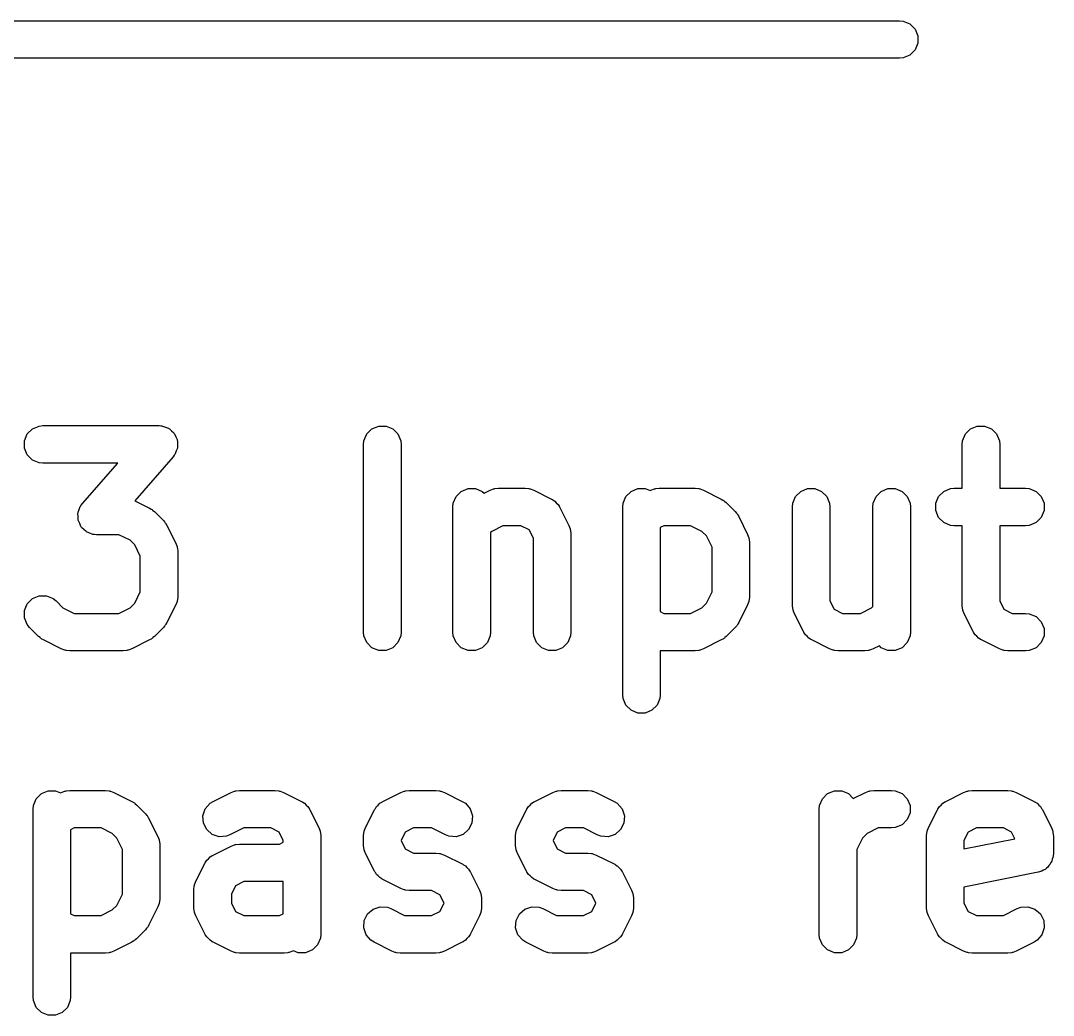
# Model space of a CAD drawing. Extents: x 2.05 to 8.87, y -5.84 to -2.88.
# Drawn here: x 7.0656 to 7.2823, y -5.4488 to -5.2402 of the extents above; entities that cross this region are included whole.
import ezdxf

# ---------------------------------------------------------------- set-up
doc = ezdxf.new("R2010")
doc.units = 0
doc.header["$MEASUREMENT"] = 0
doc.layers.add('BLACK', color=7, linetype='CONTINUOUS')

msp = doc.modelspace()

# ---------------------------------------------------------------- linework, layer by layer
at = {"layer": 'BLACK', "linetype": 'CONTINUOUS'}
for p, q in [((6.97047, -5.24016), (7.25, -5.24016)), ((7.25, -5.24016), (7.25077, -5.24023)), ((7.25077, -5.24023), (7.25219, -5.24082)), ((7.25219, -5.24082), (7.25327, -5.24191)), ((7.25327, -5.24191), (7.25386, -5.24333)), ((7.25386, -5.24333), (7.25386, -5.24486)), ((7.25327, -5.24628), (7.25219, -5.24737)), ((7.25386, -5.24486), (7.25327, -5.24628)), ((7.25, -5.24803), (6.97047, -5.24803)), ((7.25077, -5.24796), (7.25, -5.24803)), ((7.25219, -5.24737), (7.25077, -5.24796)), ((7.06696, -5.32684), (7.06805, -5.32575)), ((7.06805, -5.32575), (7.06947, -5.32517)), ((7.06947, -5.32517), (7.07023, -5.32509)), ((7.07023, -5.32509), (7.09461, -5.32509)), ((7.09461, -5.32509), (7.09501, -5.32513)), ((7.09501, -5.32513), (7.09512, -5.32512)), ((7.09512, -5.32512), (7.09519, -5.32515)), ((7.09519, -5.32515), (7.09537, -5.32517)), ((7.09537, -5.32517), (7.09597, -5.32541)), ((7.09597, -5.32541), (7.09657, -5.32561)), ((7.09657, -5.32561), (7.09667, -5.3257)), ((7.09667, -5.3257), (7.09679, -5.32575)), ((7.09679, -5.32575), (7.09725, -5.3262)), ((7.09725, -5.3262), (7.09773, -5.32663)), ((7.1382, -5.32684), (7.13929, -5.32575)), ((7.13929, -5.32575), (7.14071, -5.32517)), ((7.14071, -5.32517), (7.14224, -5.32517)), ((7.14224, -5.32517), (7.14366, -5.32575)), ((7.14366, -5.32575), (7.14475, -5.32684)), ((7.26381, -5.32684), (7.2649, -5.32575)), ((7.2649, -5.32575), (7.26632, -5.32517)), ((7.26632, -5.32517), (7.26785, -5.32517)), ((7.26785, -5.32517), (7.26927, -5.32575)), ((7.26927, -5.32575), (7.27036, -5.32684)), ((7.06637, -5.32826), (7.06696, -5.32684)), ((7.06637, -5.32979), (7.06637, -5.32826)), ((7.09773, -5.32663), (7.09779, -5.32675)), ((7.09779, -5.32675), (7.09788, -5.32684)), ((7.09788, -5.32684), (7.09812, -5.32743)), ((7.09812, -5.32743), (7.09841, -5.328)), ((7.09841, -5.328), (7.09842, -5.32814)), ((7.09842, -5.32814), (7.09847, -5.32826)), ((7.09847, -5.32826), (7.09847, -5.3289)), ((7.13754, -5.32903), (7.13761, -5.32826)), ((7.13761, -5.32826), (7.1382, -5.32684)), ((7.14475, -5.32684), (7.14534, -5.32826)), ((7.14534, -5.32826), (7.14541, -5.32903)), ((7.26315, -5.32903), (7.26322, -5.32826)), ((7.26322, -5.32826), (7.26381, -5.32684)), ((7.27036, -5.32684), (7.27095, -5.32826)), ((7.27095, -5.32826), (7.27102, -5.32903)), ((7.06696, -5.33121), (7.06637, -5.32979)), ((7.09822, -5.33039), (7.09802, -5.33099)), ((7.09847, -5.32979), (7.09822, -5.33039)), ((7.09847, -5.3289), (7.09851, -5.32954)), ((7.09851, -5.32954), (7.09847, -5.32966)), ((7.09847, -5.32966), (7.09847, -5.32979)), ((7.13754, -5.3684), (7.13754, -5.32903)), ((7.14541, -5.32903), (7.14541, -5.3684)), ((7.26315, -5.33821), (7.26315, -5.32903)), ((7.27102, -5.32903), (7.27102, -5.33821)), ((7.06805, -5.3323), (7.06696, -5.33121)), ((7.06947, -5.33289), (7.06805, -5.3323)), ((7.07023, -5.33296), (7.06947, -5.33289)), ((7.08593, -5.33296), (7.07023, -5.33296)), ((7.07852, -5.34143), (7.08593, -5.33296)), ((7.09757, -5.33162), (7.08951, -5.34083)), ((7.09781, -5.33129), (7.09757, -5.33162)), ((7.09788, -5.33121), (7.09781, -5.33129)), ((7.09791, -5.33114), (7.09788, -5.33121)), ((7.09802, -5.33099), (7.09791, -5.33114)), ((7.15695, -5.33996), (7.15804, -5.33888)), ((7.15804, -5.33888), (7.15946, -5.33829)), ((7.15946, -5.33829), (7.16099, -5.33829)), ((7.16099, -5.33829), (7.16241, -5.33888)), ((7.16241, -5.33888), (7.1628, -5.33927)), ((7.1628, -5.33927), (7.16409, -5.33863)), ((7.16409, -5.33863), (7.16481, -5.33835)), ((7.16481, -5.33835), (7.16495, -5.33834)), ((7.16495, -5.33834), (7.16508, -5.33829)), ((7.16508, -5.33829), (7.16585, -5.33821)), ((7.16585, -5.33821), (7.17147, -5.33821)), ((7.17147, -5.33821), (7.17224, -5.33829)), ((7.17224, -5.33829), (7.17237, -5.33834)), ((7.17237, -5.33834), (7.17251, -5.33835)), ((7.17251, -5.33835), (7.17323, -5.33863)), ((7.17323, -5.33863), (7.17698, -5.3405)), ((7.19257, -5.33996), (7.19366, -5.33888)), ((7.19366, -5.33888), (7.19508, -5.33829)), ((7.19508, -5.33829), (7.19661, -5.33829)), ((7.19661, -5.33829), (7.19765, -5.33872)), ((7.19765, -5.33872), (7.19783, -5.33863)), ((7.19783, -5.33863), (7.19855, -5.33835)), ((7.19855, -5.33835), (7.19869, -5.33834)), ((7.19869, -5.33834), (7.19883, -5.33829)), ((7.19883, -5.33829), (7.19959, -5.33821)), ((7.19959, -5.33821), (7.20709, -5.33821)), ((7.20709, -5.33821), (7.20786, -5.33829)), ((7.20786, -5.33829), (7.20799, -5.33834)), ((7.20799, -5.33834), (7.20813, -5.33835)), ((7.20813, -5.33835), (7.20885, -5.33863)), ((7.20885, -5.33863), (7.2126, -5.3405)), ((7.22819, -5.33996), (7.22928, -5.33888)), ((7.22928, -5.33888), (7.2307, -5.33829)), ((7.2307, -5.33829), (7.23223, -5.33829)), ((7.23223, -5.33829), (7.23365, -5.33888)), ((7.23365, -5.33888), (7.23474, -5.33996)), ((7.24506, -5.33996), (7.24615, -5.33888)), ((7.24615, -5.33888), (7.24757, -5.33829)), ((7.24757, -5.33829), (7.24911, -5.33829)), ((7.24911, -5.33829), (7.25052, -5.33888)), ((7.25052, -5.33888), (7.25161, -5.33996)), ((7.25819, -5.33996), (7.25927, -5.33888)), ((7.25927, -5.33888), (7.26069, -5.33829)), ((7.26069, -5.33829), (7.26146, -5.33821)), ((7.26146, -5.33821), (7.26315, -5.33821)), ((7.27102, -5.33821), (7.27646, -5.33821)), ((7.27646, -5.33821), (7.27723, -5.33829)), ((7.27723, -5.33829), (7.27865, -5.33888)), ((7.27865, -5.33888), (7.27973, -5.33996)), ((7.07828, -5.34176), (7.07852, -5.34143)), ((7.08951, -5.34083), (7.09262, -5.34238)), ((7.15629, -5.34215), (7.15636, -5.34138)), ((7.15636, -5.34138), (7.15695, -5.33996)), ((7.17698, -5.3405), (7.17711, -5.34058)), ((7.17711, -5.34058), (7.17717, -5.3406)), ((7.17717, -5.3406), (7.17725, -5.34067)), ((7.17725, -5.34067), (7.17764, -5.34091)), ((7.17764, -5.34091), (7.17796, -5.34129)), ((7.17796, -5.34129), (7.17833, -5.34161)), ((7.17833, -5.34161), (7.17858, -5.342)), ((7.19191, -5.34215), (7.19198, -5.34138)), ((7.19198, -5.34138), (7.19257, -5.33996)), ((7.2126, -5.3405), (7.21293, -5.34071)), ((7.21293, -5.34071), (7.21303, -5.34075)), ((7.21303, -5.34075), (7.21314, -5.34084)), ((7.21314, -5.34084), (7.21326, -5.34091)), ((7.21326, -5.34091), (7.21332, -5.34099)), ((7.21332, -5.34099), (7.21363, -5.34124)), ((7.21363, -5.34124), (7.2155, -5.34312)), ((7.22753, -5.34215), (7.2276, -5.34138)), ((7.2276, -5.34138), (7.22819, -5.33996)), ((7.23474, -5.33996), (7.23533, -5.34138)), ((7.23533, -5.34138), (7.2354, -5.34215)), ((7.2444, -5.34215), (7.24448, -5.34138)), ((7.24448, -5.34138), (7.24506, -5.33996)), ((7.25161, -5.33996), (7.2522, -5.34138)), ((7.2522, -5.34138), (7.25227, -5.34215)), ((7.2576, -5.34138), (7.25819, -5.33996)), ((7.2576, -5.34292), (7.2576, -5.34138)), ((7.27973, -5.33996), (7.28032, -5.34138)), ((7.28032, -5.34138), (7.28032, -5.34292)), ((7.07758, -5.34352), (7.07762, -5.34339)), ((7.07762, -5.34415), (7.07758, -5.34352)), ((7.07762, -5.34326), (7.07787, -5.34267)), ((7.07762, -5.34339), (7.07762, -5.34326)), ((7.07787, -5.34267), (7.07807, -5.34206)), ((7.07807, -5.34206), (7.07818, -5.34191)), ((7.07818, -5.34191), (7.07821, -5.34184)), ((7.07821, -5.34184), (7.07828, -5.34176)), ((7.09262, -5.34238), (7.09295, -5.34259)), ((7.09295, -5.34259), (7.09304, -5.34263)), ((7.09304, -5.34263), (7.09315, -5.34271)), ((7.09315, -5.34271), (7.09327, -5.34279)), ((7.09327, -5.34279), (7.09334, -5.34287)), ((7.09334, -5.34287), (7.09364, -5.34312)), ((7.09364, -5.34312), (7.09552, -5.34499)), ((7.15629, -5.3684), (7.15629, -5.34215)), ((7.17858, -5.342), (7.17864, -5.34207)), ((7.17864, -5.34207), (7.17866, -5.34214)), ((7.17866, -5.34214), (7.17874, -5.34226)), ((7.17874, -5.34226), (7.18062, -5.34601)), ((7.19191, -5.38152), (7.19191, -5.34215)), ((7.2155, -5.34312), (7.21575, -5.34342)), ((7.21575, -5.34342), (7.21583, -5.34349)), ((7.21583, -5.34349), (7.2159, -5.3436)), ((7.2159, -5.3436), (7.21599, -5.34371)), ((7.21599, -5.34371), (7.21603, -5.34381)), ((7.21603, -5.34381), (7.21624, -5.34414)), ((7.22753, -5.36277), (7.22753, -5.34215)), ((7.2354, -5.34215), (7.2354, -5.36184)), ((7.2444, -5.36302), (7.2444, -5.34215)), ((7.25227, -5.34215), (7.25227, -5.3684)), ((7.25819, -5.34434), (7.2576, -5.34292)), ((7.28032, -5.34292), (7.27973, -5.34434)), ((7.07762, -5.34479), (7.07762, -5.34415)), ((7.07767, -5.34492), (7.07762, -5.34479)), ((7.07768, -5.34505), (7.07767, -5.34492)), ((7.07796, -5.34562), (7.07768, -5.34505)), ((7.07821, -5.34621), (7.07796, -5.34562)), ((7.09552, -5.34499), (7.09576, -5.34529)), ((7.09576, -5.34529), (7.09584, -5.34536)), ((7.09584, -5.34536), (7.09592, -5.34548)), ((7.09592, -5.34548), (7.09601, -5.34559)), ((7.09601, -5.34559), (7.09605, -5.34568)), ((7.09605, -5.34568), (7.09625, -5.34601)), ((7.21624, -5.34414), (7.21811, -5.34789)), ((7.25927, -5.34542), (7.25819, -5.34434)), ((7.26069, -5.34601), (7.25927, -5.34542)), ((7.27865, -5.34542), (7.27723, -5.34601)), ((7.27973, -5.34434), (7.27865, -5.34542)), ((7.0783, -5.34631), (7.07821, -5.34621)), ((7.07836, -5.34642), (7.0783, -5.34631)), ((7.07884, -5.34685), (7.07836, -5.34642)), ((7.0793, -5.3473), (7.07884, -5.34685)), ((7.07942, -5.34735), (7.0793, -5.3473)), ((7.07952, -5.34744), (7.07942, -5.34735)), ((7.08012, -5.34764), (7.07952, -5.34744)), ((7.08072, -5.34789), (7.08012, -5.34764)), ((7.0809, -5.3479), (7.08072, -5.34789)), ((7.08097, -5.34793), (7.0809, -5.3479)), ((7.08108, -5.34792), (7.08097, -5.34793)), ((7.08148, -5.34796), (7.08108, -5.34792)), ((7.08618, -5.34796), (7.08148, -5.34796)), ((7.08852, -5.34914), (7.08618, -5.34796)), ((7.09625, -5.34601), (7.09813, -5.34976)), ((7.16443, -5.34726), (7.16416, -5.34753)), ((7.16416, -5.34753), (7.16416, -5.3684)), ((7.16678, -5.34609), (7.16443, -5.34726)), ((7.17054, -5.34609), (7.16678, -5.34609)), ((7.17229, -5.34696), (7.17054, -5.34609)), ((7.17316, -5.3487), (7.17229, -5.34696)), ((7.18062, -5.34601), (7.18089, -5.34673)), ((7.18089, -5.34673), (7.1809, -5.34688)), ((7.1809, -5.34688), (7.18096, -5.34701)), ((7.18096, -5.34701), (7.18103, -5.34777)), ((7.18103, -5.34777), (7.18103, -5.3684)), ((7.20052, -5.34609), (7.19978, -5.34646)), ((7.19978, -5.34646), (7.19978, -5.36409)), ((7.20616, -5.34609), (7.20052, -5.34609)), ((7.20851, -5.34726), (7.20616, -5.34609)), ((7.20948, -5.34823), (7.20851, -5.34726)), ((7.21811, -5.34789), (7.21839, -5.34861)), ((7.26146, -5.34609), (7.26069, -5.34601)), ((7.26315, -5.34609), (7.26146, -5.34609)), ((7.26315, -5.36277), (7.26315, -5.34609)), ((7.27646, -5.34609), (7.27102, -5.34609)), ((7.27102, -5.34609), (7.27102, -5.36184)), ((7.27723, -5.34601), (7.27646, -5.34609)), ((7.0895, -5.35011), (7.08852, -5.34914)), ((7.09067, -5.35245), (7.0895, -5.35011)), ((7.09813, -5.34976), (7.0984, -5.35048)), ((7.17316, -5.3684), (7.17316, -5.3487)), ((7.21065, -5.35058), (7.20948, -5.34823)), ((7.21839, -5.34861), (7.2184, -5.34875)), ((7.2184, -5.34875), (7.21845, -5.34888)), ((7.21845, -5.34888), (7.21853, -5.34965)), ((7.21853, -5.34965), (7.21853, -5.3609)), ((7.09067, -5.35997), (7.09067, -5.35245)), ((7.0984, -5.35048), (7.09841, -5.35062)), ((7.09841, -5.35062), (7.09847, -5.35076)), ((7.09847, -5.35076), (7.09854, -5.35152)), ((7.09854, -5.35152), (7.09854, -5.3609)), ((7.21065, -5.35997), (7.21065, -5.35058)), ((7.06805, -5.36137), (7.06947, -5.36079)), ((7.06947, -5.36079), (7.071, -5.36079)), ((7.071, -5.36079), (7.07242, -5.36137)), ((7.0895, -5.36231), (7.09067, -5.35997)), ((7.09854, -5.3609), (7.09847, -5.36167)), ((7.20948, -5.36231), (7.21065, -5.35997)), ((7.21853, -5.3609), (7.21845, -5.36167)), ((7.06637, -5.36388), (7.06696, -5.36246)), ((7.06696, -5.36246), (7.06805, -5.36137)), ((7.07242, -5.36137), (7.07302, -5.36186)), ((7.07302, -5.36186), (7.07444, -5.36329)), ((7.07444, -5.36329), (7.07679, -5.36446)), ((7.08618, -5.36446), (7.08852, -5.36329)), ((7.08852, -5.36329), (7.0895, -5.36231)), ((7.09813, -5.36266), (7.09625, -5.36641)), ((7.0984, -5.36194), (7.09813, -5.36266)), ((7.09841, -5.3618), (7.0984, -5.36194)), ((7.09847, -5.36167), (7.09841, -5.3618)), ((7.20616, -5.36446), (7.20851, -5.36329)), ((7.20851, -5.36329), (7.20948, -5.36231)), ((7.21811, -5.36266), (7.21624, -5.36641)), ((7.21839, -5.36194), (7.21811, -5.36266)), ((7.2184, -5.3618), (7.21839, -5.36194)), ((7.21845, -5.36167), (7.2184, -5.3618)), ((7.2276, -5.36354), (7.22753, -5.36277)), ((7.2354, -5.36184), (7.23627, -5.36359)), ((7.24178, -5.36446), (7.24413, -5.36329)), ((7.24413, -5.36329), (7.2444, -5.36302)), ((7.26322, -5.36354), (7.26315, -5.36277)), ((7.27102, -5.36184), (7.27189, -5.36359)), ((7.06637, -5.36542), (7.06637, -5.36388)), ((7.06696, -5.36683), (7.06637, -5.36542)), ((7.07679, -5.36446), (7.08618, -5.36446)), ((7.19978, -5.36409), (7.20052, -5.36446)), ((7.20052, -5.36446), (7.20616, -5.36446)), ((7.22766, -5.36367), (7.2276, -5.36354)), ((7.22767, -5.36381), (7.22766, -5.36367)), ((7.22794, -5.36453), (7.22767, -5.36381)), ((7.22982, -5.36828), (7.22794, -5.36453)), ((7.23627, -5.36359), (7.23802, -5.36446)), ((7.23802, -5.36446), (7.24178, -5.36446)), ((7.26328, -5.36367), (7.26322, -5.36354)), ((7.26329, -5.36381), (7.26328, -5.36367)), ((7.26356, -5.36453), (7.26329, -5.36381)), ((7.26544, -5.36828), (7.26356, -5.36453)), ((7.27189, -5.36359), (7.27364, -5.36446)), ((7.27364, -5.36446), (7.27646, -5.36446)), ((7.27646, -5.36446), (7.27723, -5.36454)), ((7.27723, -5.36454), (7.27865, -5.36512)), ((7.27865, -5.36512), (7.27973, -5.36621)), ((7.06745, -5.36743), (7.06696, -5.36683)), ((7.06933, -5.36931), (7.06745, -5.36743)), ((7.09552, -5.36743), (7.09364, -5.36931)), ((7.09576, -5.36713), (7.09552, -5.36743)), ((7.09584, -5.36706), (7.09576, -5.36713)), ((7.09592, -5.36694), (7.09584, -5.36706)), ((7.09601, -5.36683), (7.09592, -5.36694)), ((7.09605, -5.36674), (7.09601, -5.36683)), ((7.09625, -5.36641), (7.09605, -5.36674)), ((7.2155, -5.36743), (7.21363, -5.36931)), ((7.21575, -5.36713), (7.2155, -5.36743)), ((7.21583, -5.36706), (7.21575, -5.36713)), ((7.2159, -5.36694), (7.21583, -5.36706)), ((7.21599, -5.36683), (7.2159, -5.36694)), ((7.21603, -5.36674), (7.21599, -5.36683)), ((7.21624, -5.36641), (7.21603, -5.36674)), ((7.27973, -5.36621), (7.28032, -5.36763)), ((7.28032, -5.36763), (7.28032, -5.36916)), ((7.06963, -5.36955), (7.06933, -5.36931)), ((7.0697, -5.36963), (7.06963, -5.36955)), ((7.06981, -5.36971), (7.0697, -5.36963)), ((7.06992, -5.3698), (7.06981, -5.36971)), ((7.07002, -5.36984), (7.06992, -5.3698)), ((7.07035, -5.37004), (7.07002, -5.36984)), ((7.09295, -5.36984), (7.09262, -5.37004)), ((7.09304, -5.3698), (7.09295, -5.36984)), ((7.09315, -5.36971), (7.09304, -5.3698)), ((7.09327, -5.36963), (7.09315, -5.36971)), ((7.09334, -5.36955), (7.09327, -5.36963)), ((7.09364, -5.36931), (7.09334, -5.36955)), ((7.13761, -5.36916), (7.13754, -5.3684)), ((7.1382, -5.37058), (7.13761, -5.36916)), ((7.14534, -5.36916), (7.14475, -5.37058)), ((7.14541, -5.3684), (7.14534, -5.36916)), ((7.15636, -5.36916), (7.15629, -5.3684)), ((7.15695, -5.37058), (7.15636, -5.36916)), ((7.16408, -5.36916), (7.1635, -5.37058)), ((7.16416, -5.3684), (7.16408, -5.36916)), ((7.17323, -5.36916), (7.17316, -5.3684)), ((7.17382, -5.37058), (7.17323, -5.36916)), ((7.18096, -5.36916), (7.18037, -5.37058)), ((7.18103, -5.3684), (7.18096, -5.36916)), ((7.21293, -5.36984), (7.2126, -5.37004)), ((7.21303, -5.3698), (7.21293, -5.36984)), ((7.21314, -5.36971), (7.21303, -5.3698)), ((7.21326, -5.36963), (7.21314, -5.36971)), ((7.21332, -5.36955), (7.21326, -5.36963)), ((7.21363, -5.36931), (7.21332, -5.36955)), ((7.2299, -5.36841), (7.22982, -5.36828)), ((7.22992, -5.36847), (7.2299, -5.36841)), ((7.22998, -5.36855), (7.22992, -5.36847)), ((7.23023, -5.36894), (7.22998, -5.36855)), ((7.2306, -5.36926), (7.23023, -5.36894)), ((7.23093, -5.36963), (7.2306, -5.36926)), ((7.23131, -5.36988), (7.23093, -5.36963)), ((7.2522, -5.36916), (7.25161, -5.37058)), ((7.25227, -5.3684), (7.2522, -5.36916)), ((7.26552, -5.36841), (7.26544, -5.36828)), ((7.26554, -5.36847), (7.26552, -5.36841)), ((7.2656, -5.36855), (7.26554, -5.36847)), ((7.26585, -5.36894), (7.2656, -5.36855)), ((7.26622, -5.36926), (7.26585, -5.36894)), ((7.26655, -5.36963), (7.26622, -5.36926)), ((7.26693, -5.36988), (7.26655, -5.36963)), ((7.28032, -5.36916), (7.27973, -5.37058)), ((7.0741, -5.37192), (7.07035, -5.37004)), ((7.07482, -5.37219), (7.0741, -5.37192)), ((7.08887, -5.37192), (7.08815, -5.37219)), ((7.09262, -5.37004), (7.08887, -5.37192)), ((7.13929, -5.37167), (7.1382, -5.37058)), ((7.14071, -5.37226), (7.13929, -5.37167)), ((7.14366, -5.37167), (7.14224, -5.37226)), ((7.14475, -5.37058), (7.14366, -5.37167)), ((7.15804, -5.37167), (7.15695, -5.37058)), ((7.15946, -5.37226), (7.15804, -5.37167)), ((7.16241, -5.37167), (7.16099, -5.37226)), ((7.1635, -5.37058), (7.16241, -5.37167)), ((7.17491, -5.37167), (7.17382, -5.37058)), ((7.17633, -5.37226), (7.17491, -5.37167)), ((7.17928, -5.37167), (7.17786, -5.37226)), ((7.18037, -5.37058), (7.17928, -5.37167)), ((7.20885, -5.37192), (7.20813, -5.37219)), ((7.2126, -5.37004), (7.20885, -5.37192)), ((7.23139, -5.36994), (7.23131, -5.36988)), ((7.23145, -5.36996), (7.23139, -5.36994)), ((7.23158, -5.37004), (7.23145, -5.36996)), ((7.23533, -5.37192), (7.23158, -5.37004)), ((7.23605, -5.37219), (7.23533, -5.37192)), ((7.24447, -5.37192), (7.24375, -5.37219)), ((7.24576, -5.37128), (7.24447, -5.37192)), ((7.24615, -5.37167), (7.24576, -5.37128)), ((7.24757, -5.37226), (7.24615, -5.37167)), ((7.25052, -5.37167), (7.24911, -5.37226)), ((7.25161, -5.37058), (7.25052, -5.37167)), ((7.26701, -5.36994), (7.26693, -5.36988)), ((7.26707, -5.36996), (7.26701, -5.36994)), ((7.2672, -5.37004), (7.26707, -5.36996)), ((7.27095, -5.37192), (7.2672, -5.37004)), ((7.27167, -5.37219), (7.27095, -5.37192)), ((7.27865, -5.37167), (7.27723, -5.37226)), ((7.27973, -5.37058), (7.27865, -5.37167)), ((7.07496, -5.3722), (7.07482, -5.37219)), ((7.07509, -5.37226), (7.07496, -5.3722)), ((7.07586, -5.37233), (7.07509, -5.37226)), ((7.08711, -5.37233), (7.07586, -5.37233)), ((7.08788, -5.37226), (7.08711, -5.37233)), ((7.08801, -5.3722), (7.08788, -5.37226)), ((7.08815, -5.37219), (7.08801, -5.3722)), ((7.14224, -5.37226), (7.14071, -5.37226)), ((7.16099, -5.37226), (7.15946, -5.37226)), ((7.17786, -5.37226), (7.17633, -5.37226)), ((7.20709, -5.37233), (7.19978, -5.37233)), ((7.19978, -5.37233), (7.19978, -5.38152)), ((7.20786, -5.37226), (7.20709, -5.37233)), ((7.20799, -5.3722), (7.20786, -5.37226)), ((7.20813, -5.37219), (7.20799, -5.3722)), ((7.23619, -5.3722), (7.23605, -5.37219)), ((7.23632, -5.37226), (7.23619, -5.3722)), ((7.23709, -5.37233), (7.23632, -5.37226)), ((7.24271, -5.37233), (7.23709, -5.37233)), ((7.24348, -5.37226), (7.24271, -5.37233)), ((7.24361, -5.3722), (7.24348, -5.37226)), ((7.24375, -5.37219), (7.24361, -5.3722)), ((7.24911, -5.37226), (7.24757, -5.37226)), ((7.27181, -5.3722), (7.27167, -5.37219)), ((7.27194, -5.37226), (7.27181, -5.3722)), ((7.27271, -5.37233), (7.27194, -5.37226)), ((7.27646, -5.37233), (7.27271, -5.37233)), ((7.27723, -5.37226), (7.27646, -5.37233)), ((7.19198, -5.38229), (7.19191, -5.38152)), ((7.19257, -5.38371), (7.19198, -5.38229)), ((7.19971, -5.38229), (7.19912, -5.38371)), ((7.19978, -5.38152), (7.19971, -5.38229)), ((7.19366, -5.38479), (7.19257, -5.38371)), ((7.19508, -5.38538), (7.19366, -5.38479)), ((7.19803, -5.38479), (7.19661, -5.38538)), ((7.19912, -5.38371), (7.19803, -5.38479)), ((7.19661, -5.38538), (7.19508, -5.38538)), ((7.06884, -5.40335), (7.06992, -5.40226)), ((7.06992, -5.40226), (7.07134, -5.40167)), ((7.07134, -5.40167), (7.07288, -5.40167)), ((7.07288, -5.40167), (7.07392, -5.4021)), ((7.07392, -5.4021), (7.0741, -5.40201)), ((7.0741, -5.40201), (7.07482, -5.40174)), ((7.07482, -5.40174), (7.07496, -5.40173)), ((7.07496, -5.40173), (7.07509, -5.40167)), ((7.07509, -5.40167), (7.07586, -5.4016)), ((7.07586, -5.4016), (7.08336, -5.4016)), ((7.08336, -5.4016), (7.08413, -5.40167)), ((7.08413, -5.40167), (7.08426, -5.40173)), ((7.08426, -5.40173), (7.0844, -5.40174)), ((7.0844, -5.40174), (7.08512, -5.40201)), ((7.08512, -5.40201), (7.08887, -5.40389)), ((7.10597, -5.40389), (7.10972, -5.40201)), ((7.10972, -5.40201), (7.11044, -5.40174)), ((7.11044, -5.40174), (7.11058, -5.40173)), ((7.11058, -5.40173), (7.11071, -5.40167)), ((7.11071, -5.40167), (7.11148, -5.4016)), ((7.11148, -5.4016), (7.11898, -5.4016)), ((7.11898, -5.4016), (7.11975, -5.40167)), ((7.11975, -5.40167), (7.11988, -5.40173)), ((7.11988, -5.40173), (7.12002, -5.40174)), ((7.12002, -5.40174), (7.12074, -5.40201)), ((7.12074, -5.40201), (7.12449, -5.40389)), ((7.14159, -5.40389), (7.14534, -5.40201)), ((7.14534, -5.40201), (7.14606, -5.40174)), ((7.14606, -5.40174), (7.1462, -5.40173)), ((7.1462, -5.40173), (7.14633, -5.40167)), ((7.14633, -5.40167), (7.1471, -5.4016)), ((7.1471, -5.4016), (7.15272, -5.4016)), ((7.15272, -5.4016), (7.15349, -5.40167)), ((7.15349, -5.40167), (7.15362, -5.40173)), ((7.15362, -5.40173), (7.15376, -5.40174)), ((7.15376, -5.40174), (7.15448, -5.40201)), ((7.15448, -5.40201), (7.15823, -5.40389)), ((7.17346, -5.40389), (7.17721, -5.40201)), ((7.17721, -5.40201), (7.17793, -5.40174)), ((7.17793, -5.40174), (7.17807, -5.40173)), ((7.17807, -5.40173), (7.1782, -5.40167)), ((7.1782, -5.40167), (7.17897, -5.4016)), ((7.17897, -5.4016), (7.1846, -5.4016)), ((7.1846, -5.4016), (7.18536, -5.40167)), ((7.18536, -5.40167), (7.18549, -5.40173)), ((7.18549, -5.40173), (7.18564, -5.40174)), ((7.18564, -5.40174), (7.18636, -5.40201)), ((7.18636, -5.40201), (7.19011, -5.40389)), ((7.23382, -5.40335), (7.2349, -5.40226)), ((7.2349, -5.40226), (7.23632, -5.40167)), ((7.23632, -5.40167), (7.23786, -5.40167)), ((7.23786, -5.40167), (7.23928, -5.40226)), ((7.23928, -5.40226), (7.24029, -5.40328)), ((7.24029, -5.40328), (7.24283, -5.40201)), ((7.24283, -5.40201), (7.24355, -5.40174)), ((7.24355, -5.40174), (7.24369, -5.40173)), ((7.24369, -5.40173), (7.24382, -5.40167)), ((7.24382, -5.40167), (7.24459, -5.4016)), ((7.24459, -5.4016), (7.24834, -5.4016)), ((7.24834, -5.4016), (7.24911, -5.40167)), ((7.24911, -5.40167), (7.25052, -5.40226)), ((7.25052, -5.40226), (7.25161, -5.40335)), ((7.2597, -5.40389), (7.26345, -5.40201)), ((7.26345, -5.40201), (7.26417, -5.40174)), ((7.26417, -5.40174), (7.26431, -5.40173)), ((7.26431, -5.40173), (7.26444, -5.40167)), ((7.26444, -5.40167), (7.26521, -5.4016)), ((7.26521, -5.4016), (7.27271, -5.4016)), ((7.27271, -5.4016), (7.27348, -5.40167)), ((7.27348, -5.40167), (7.27361, -5.40173)), ((7.27361, -5.40173), (7.27375, -5.40174)), ((7.27375, -5.40174), (7.27447, -5.40201)), ((7.27447, -5.40201), (7.27822, -5.40389)), ((7.06825, -5.40477), (7.06884, -5.40335)), ((7.08887, -5.40389), (7.0892, -5.40409)), ((7.0892, -5.40409), (7.08929, -5.40413)), ((7.08929, -5.40413), (7.0894, -5.40422)), ((7.0894, -5.40422), (7.08952, -5.4043)), ((7.08952, -5.4043), (7.08959, -5.40438)), ((7.08959, -5.40438), (7.08989, -5.40462)), ((7.10431, -5.40546), (7.10532, -5.4043)), ((7.10532, -5.4043), (7.10597, -5.40389)), ((7.12449, -5.40389), (7.12462, -5.40397)), ((7.12462, -5.40397), (7.12468, -5.40399)), ((7.12468, -5.40399), (7.12475, -5.40405)), ((7.12475, -5.40405), (7.12514, -5.4043)), ((7.12514, -5.4043), (7.12547, -5.40467)), ((7.14061, -5.40467), (7.14094, -5.4043)), ((7.14094, -5.4043), (7.14133, -5.40405)), ((7.14133, -5.40405), (7.1414, -5.40399)), ((7.1414, -5.40399), (7.14146, -5.40397)), ((7.14146, -5.40397), (7.14159, -5.40389)), ((7.15823, -5.40389), (7.15889, -5.4043)), ((7.15889, -5.4043), (7.15989, -5.40546)), ((7.17248, -5.40467), (7.17281, -5.4043)), ((7.17281, -5.4043), (7.1732, -5.40405)), ((7.1732, -5.40405), (7.17327, -5.40399)), ((7.17327, -5.40399), (7.17333, -5.40397)), ((7.17333, -5.40397), (7.17346, -5.40389)), ((7.19011, -5.40389), (7.19076, -5.4043)), ((7.19076, -5.4043), (7.19177, -5.40546)), ((7.23323, -5.40477), (7.23382, -5.40335)), ((7.25161, -5.40335), (7.2522, -5.40477)), ((7.25872, -5.40467), (7.25905, -5.4043)), ((7.25905, -5.4043), (7.25944, -5.40405)), ((7.25944, -5.40405), (7.25951, -5.40399)), ((7.25951, -5.40399), (7.25957, -5.40397)), ((7.25957, -5.40397), (7.2597, -5.40389)), ((7.27822, -5.40389), (7.27835, -5.40397)), ((7.27835, -5.40397), (7.27841, -5.40399)), ((7.27841, -5.40399), (7.27848, -5.40405)), ((7.27848, -5.40405), (7.27887, -5.4043)), ((7.27887, -5.4043), (7.2792, -5.40467)), ((7.06817, -5.40553), (7.06825, -5.40477)), ((7.06817, -5.4449), (7.06817, -5.40553)), ((7.08989, -5.40462), (7.09177, -5.4065)), ((7.09177, -5.4065), (7.09201, -5.4068)), ((7.10382, -5.40692), (7.10431, -5.40546)), ((7.12547, -5.40467), (7.12584, -5.40499)), ((7.12584, -5.40499), (7.12608, -5.40538)), ((7.12608, -5.40538), (7.12615, -5.40546)), ((7.12615, -5.40546), (7.12617, -5.40552)), ((7.12617, -5.40552), (7.12625, -5.40565)), ((7.12625, -5.40565), (7.12812, -5.4094)), ((7.13795, -5.4094), (7.13983, -5.40565)), ((7.13983, -5.40565), (7.13991, -5.40552)), ((7.13991, -5.40552), (7.13993, -5.40546)), ((7.13993, -5.40546), (7.14, -5.40538)), ((7.14, -5.40538), (7.14024, -5.40499)), ((7.14024, -5.40499), (7.14061, -5.40467)), ((7.15989, -5.40546), (7.16038, -5.40692)), ((7.16983, -5.4094), (7.1717, -5.40565)), ((7.1717, -5.40565), (7.17178, -5.40552)), ((7.17178, -5.40552), (7.1718, -5.40546)), ((7.1718, -5.40546), (7.17187, -5.40538)), ((7.17187, -5.40538), (7.17211, -5.40499)), ((7.17211, -5.40499), (7.17248, -5.40467)), ((7.19177, -5.40546), (7.19225, -5.40692)), ((7.23315, -5.40553), (7.23323, -5.40477)), ((7.23315, -5.43178), (7.23315, -5.40553)), ((7.2522, -5.4063), (7.25161, -5.40772)), ((7.2522, -5.40477), (7.2522, -5.4063)), ((7.25606, -5.4094), (7.25794, -5.40565)), ((7.25794, -5.40565), (7.25802, -5.40552)), ((7.25802, -5.40552), (7.25804, -5.40546)), ((7.25804, -5.40546), (7.25811, -5.40538)), ((7.25811, -5.40538), (7.25835, -5.40499)), ((7.25835, -5.40499), (7.25872, -5.40467)), ((7.2792, -5.40467), (7.27957, -5.40499)), ((7.27957, -5.40499), (7.27981, -5.40538)), ((7.27981, -5.40538), (7.27988, -5.40546)), ((7.27988, -5.40546), (7.2799, -5.40552)), ((7.2799, -5.40552), (7.27998, -5.40565)), ((7.27998, -5.40565), (7.28186, -5.4094)), ((7.09201, -5.4068), (7.09209, -5.40687)), ((7.09209, -5.40687), (7.09217, -5.40699)), ((7.09217, -5.40699), (7.09226, -5.4071)), ((7.09226, -5.4071), (7.0923, -5.40719)), ((7.0923, -5.40719), (7.0925, -5.40752)), ((7.0925, -5.40752), (7.09438, -5.41127)), ((7.10393, -5.40845), (7.10382, -5.40692)), ((7.10462, -5.40982), (7.10393, -5.40845)), ((7.16027, -5.40845), (7.15958, -5.40982)), ((7.16038, -5.40692), (7.16027, -5.40845)), ((7.19214, -5.40845), (7.19146, -5.40982)), ((7.19225, -5.40692), (7.19214, -5.40845)), ((7.25052, -5.40881), (7.24911, -5.40939)), ((7.25161, -5.40772), (7.25052, -5.40881)), ((7.07679, -5.40947), (7.07605, -5.40984)), ((7.07605, -5.40984), (7.07605, -5.42747)), ((7.08243, -5.40947), (7.07679, -5.40947)), ((7.08478, -5.41064), (7.08243, -5.40947)), ((7.08575, -5.41162), (7.08478, -5.41064)), ((7.10578, -5.41083), (7.10462, -5.40982)), ((7.10724, -5.41131), (7.10578, -5.41083)), ((7.10949, -5.41093), (7.10877, -5.41121)), ((7.11241, -5.40947), (7.10949, -5.41093)), ((7.11805, -5.40947), (7.11241, -5.40947)), ((7.11979, -5.41034), (7.11805, -5.40947)), ((7.12067, -5.41209), (7.11979, -5.41034)), ((7.12812, -5.4094), (7.1284, -5.41012)), ((7.1284, -5.41012), (7.12841, -5.41026)), ((7.12841, -5.41026), (7.12846, -5.41039)), ((7.12846, -5.41039), (7.12854, -5.41116)), ((7.13754, -5.41116), (7.13761, -5.41039)), ((7.13761, -5.41039), (7.13767, -5.41026)), ((7.13767, -5.41026), (7.13768, -5.41012)), ((7.13768, -5.41012), (7.13795, -5.4094)), ((7.14628, -5.41034), (7.14541, -5.41209)), ((7.14803, -5.40947), (7.14628, -5.41034)), ((7.15179, -5.40947), (7.14803, -5.40947)), ((7.15471, -5.41093), (7.15179, -5.40947)), ((7.15543, -5.41121), (7.15471, -5.41093)), ((7.15842, -5.41083), (7.15697, -5.41131)), ((7.15958, -5.40982), (7.15842, -5.41083)), ((7.16941, -5.41116), (7.16949, -5.41039)), ((7.16949, -5.41039), (7.16954, -5.41026)), ((7.16954, -5.41026), (7.16955, -5.41012)), ((7.16955, -5.41012), (7.16983, -5.4094)), ((7.17816, -5.41034), (7.17728, -5.41209)), ((7.1799, -5.40947), (7.17816, -5.41034)), ((7.18367, -5.40947), (7.1799, -5.40947)), ((7.18658, -5.41093), (7.18367, -5.40947)), ((7.1873, -5.41121), (7.18658, -5.41093)), ((7.19029, -5.41083), (7.18884, -5.41131)), ((7.19146, -5.40982), (7.19029, -5.41083)), ((7.24317, -5.41064), (7.2422, -5.41162)), ((7.24552, -5.40947), (7.24317, -5.41064)), ((7.24834, -5.40947), (7.24552, -5.40947)), ((7.24911, -5.40939), (7.24834, -5.40947)), ((7.25565, -5.41116), (7.25572, -5.41039)), ((7.25572, -5.41039), (7.25578, -5.41026)), ((7.25578, -5.41026), (7.25579, -5.41012)), ((7.25579, -5.41012), (7.25606, -5.4094)), ((7.2644, -5.41034), (7.26352, -5.41209)), ((7.26614, -5.40947), (7.2644, -5.41034)), ((7.27178, -5.40947), (7.26614, -5.40947)), ((7.27352, -5.41034), (7.27178, -5.40947)), ((7.27421, -5.41172), (7.27352, -5.41034)), ((7.28186, -5.4094), (7.28213, -5.41012)), ((7.28213, -5.41012), (7.28214, -5.41026)), ((7.28214, -5.41026), (7.28219, -5.41039)), ((7.28219, -5.41039), (7.28227, -5.41116)), ((7.08692, -5.41396), (7.08575, -5.41162)), ((7.09438, -5.41127), (7.09465, -5.41199)), ((7.09465, -5.41199), (7.09466, -5.41213)), ((7.09466, -5.41213), (7.09472, -5.41226)), ((7.09472, -5.41226), (7.09479, -5.41303)), ((7.09479, -5.41303), (7.09479, -5.42428)), ((7.10877, -5.41121), (7.10724, -5.41131)), ((7.10972, -5.41326), (7.11044, -5.41298)), ((7.11044, -5.41298), (7.11058, -5.41297)), ((7.11058, -5.41297), (7.11071, -5.41292)), ((7.11071, -5.41292), (7.11148, -5.41285)), ((7.11148, -5.41285), (7.11992, -5.41285)), ((7.11992, -5.41285), (7.12067, -5.41247)), ((7.12067, -5.41247), (7.12067, -5.41209)), ((7.12854, -5.41116), (7.12854, -5.43178)), ((7.13754, -5.41303), (7.13754, -5.41116)), ((7.13761, -5.4138), (7.13754, -5.41303)), ((7.14541, -5.41209), (7.14541, -5.4121)), ((7.14541, -5.4121), (7.14628, -5.41385)), ((7.15697, -5.41131), (7.15543, -5.41121)), ((7.16941, -5.41303), (7.16941, -5.41116)), ((7.16949, -5.4138), (7.16941, -5.41303)), ((7.17728, -5.41209), (7.17728, -5.4121)), ((7.17728, -5.4121), (7.17816, -5.41385)), ((7.18884, -5.41131), (7.1873, -5.41121)), ((7.2422, -5.41162), (7.24103, -5.41396)), ((7.25565, -5.42616), (7.25565, -5.41116)), ((7.26352, -5.41385), (7.27421, -5.41172)), ((7.26352, -5.41209), (7.26352, -5.41385)), ((7.28227, -5.41116), (7.28227, -5.41491)), ((7.08692, -5.42335), (7.08692, -5.41396)), ((7.10532, -5.41555), (7.1057, -5.4153)), ((7.1057, -5.4153), (7.10578, -5.41524)), ((7.10578, -5.41524), (7.10584, -5.41522)), ((7.10584, -5.41522), (7.10597, -5.41514)), ((7.10597, -5.41514), (7.10972, -5.41326)), ((7.13767, -5.41393), (7.13761, -5.4138)), ((7.13768, -5.41407), (7.13767, -5.41393)), ((7.13795, -5.41479), (7.13768, -5.41407)), ((7.13983, -5.41854), (7.13795, -5.41479)), ((7.14628, -5.41385), (7.14803, -5.41472)), ((7.14803, -5.41472), (7.15272, -5.41472)), ((7.15272, -5.41472), (7.15349, -5.4148)), ((7.15349, -5.4148), (7.15362, -5.41485)), ((7.15362, -5.41485), (7.15376, -5.41486)), ((7.15376, -5.41486), (7.15448, -5.41514)), ((7.15448, -5.41514), (7.15823, -5.41701)), ((7.16954, -5.41393), (7.16949, -5.4138)), ((7.16955, -5.41407), (7.16954, -5.41393)), ((7.16983, -5.41479), (7.16955, -5.41407)), ((7.1717, -5.41854), (7.16983, -5.41479)), ((7.17816, -5.41385), (7.1799, -5.41472)), ((7.1799, -5.41472), (7.1846, -5.41472)), ((7.1846, -5.41472), (7.18536, -5.4148)), ((7.18536, -5.4148), (7.18549, -5.41485)), ((7.18549, -5.41485), (7.18564, -5.41486)), ((7.18564, -5.41486), (7.18636, -5.41514)), ((7.18636, -5.41514), (7.19011, -5.41701)), ((7.24103, -5.41396), (7.24103, -5.43178)), ((7.28227, -5.41491), (7.28219, -5.41568)), ((7.10233, -5.42065), (7.10421, -5.4169)), ((7.10421, -5.4169), (7.10429, -5.41677)), ((7.10429, -5.41677), (7.10431, -5.41671)), ((7.10431, -5.41671), (7.10438, -5.41663)), ((7.10438, -5.41663), (7.10462, -5.41624)), ((7.10462, -5.41624), (7.10499, -5.41592)), ((7.10499, -5.41592), (7.10532, -5.41555)), ((7.15823, -5.41701), (7.15836, -5.41709)), ((7.15836, -5.41709), (7.15842, -5.41711)), ((7.15842, -5.41711), (7.1585, -5.41718)), ((7.1585, -5.41718), (7.15889, -5.41742)), ((7.15889, -5.41742), (7.15921, -5.41779)), ((7.19011, -5.41701), (7.19023, -5.41709)), ((7.19023, -5.41709), (7.19029, -5.41711)), ((7.19029, -5.41711), (7.19037, -5.41718)), ((7.19037, -5.41718), (7.19076, -5.41742)), ((7.19076, -5.41742), (7.19108, -5.41779)), ((7.28133, -5.41737), (7.28112, -5.41769)), ((7.28161, -5.41709), (7.28133, -5.41737)), ((7.28176, -5.41673), (7.28161, -5.41709)), ((7.28197, -5.41641), (7.28176, -5.41673)), ((7.28205, -5.41603), (7.28197, -5.41641)), ((7.28219, -5.41568), (7.28205, -5.41603)), ((7.13991, -5.41867), (7.13983, -5.41854)), ((7.13993, -5.41873), (7.13991, -5.41867)), ((7.14, -5.41881), (7.13993, -5.41873)), ((7.14024, -5.4192), (7.14, -5.41881)), ((7.14061, -5.41952), (7.14024, -5.4192)), ((7.14094, -5.41989), (7.14061, -5.41952)), ((7.15921, -5.41779), (7.15958, -5.41812)), ((7.15958, -5.41812), (7.15983, -5.41851)), ((7.15983, -5.41851), (7.15989, -5.41858)), ((7.15989, -5.41858), (7.15991, -5.41864)), ((7.15991, -5.41864), (7.16, -5.41877)), ((7.16, -5.41877), (7.16187, -5.42252)), ((7.17178, -5.41867), (7.1717, -5.41854)), ((7.1718, -5.41873), (7.17178, -5.41867)), ((7.17187, -5.41881), (7.1718, -5.41873)), ((7.17211, -5.4192), (7.17187, -5.41881)), ((7.17248, -5.41952), (7.17211, -5.4192)), ((7.17281, -5.41989), (7.17248, -5.41952)), ((7.19108, -5.41779), (7.19146, -5.41812)), ((7.19146, -5.41812), (7.1917, -5.41851)), ((7.1917, -5.41851), (7.19177, -5.41858)), ((7.19177, -5.41858), (7.19179, -5.41864)), ((7.19179, -5.41864), (7.19187, -5.41877)), ((7.19187, -5.41877), (7.19374, -5.42252)), ((7.2791, -5.41877), (7.26352, -5.42188)), ((7.27911, -5.41877), (7.2791, -5.41877)), ((7.2791, -5.41877), (7.2791, -5.41877)), ((7.2791, -5.41877), (7.2791, -5.41877)), ((7.27984, -5.41854), (7.27911, -5.41877)), ((7.28016, -5.41833), (7.27984, -5.41854)), ((7.28052, -5.41818), (7.28016, -5.41833)), ((7.2808, -5.41791), (7.28052, -5.41818)), ((7.28112, -5.41769), (7.2808, -5.41791)), ((7.10192, -5.42241), (7.10199, -5.42164)), ((7.10199, -5.42164), (7.10205, -5.42151)), ((7.10205, -5.42151), (7.10206, -5.42137)), ((7.10206, -5.42137), (7.10233, -5.42065)), ((7.11066, -5.42159), (7.10979, -5.42334)), ((7.11241, -5.42072), (7.11066, -5.42159)), ((7.12067, -5.42072), (7.11241, -5.42072)), ((7.12067, -5.42747), (7.12067, -5.42072)), ((7.14133, -5.42014), (7.14094, -5.41989)), ((7.1414, -5.4202), (7.14133, -5.42014)), ((7.14146, -5.42022), (7.1414, -5.4202)), ((7.14159, -5.4203), (7.14146, -5.42022)), ((7.14534, -5.42218), (7.14159, -5.4203)), ((7.1732, -5.42014), (7.17281, -5.41989)), ((7.17327, -5.4202), (7.1732, -5.42014)), ((7.17333, -5.42022), (7.17327, -5.4202)), ((7.17346, -5.4203), (7.17333, -5.42022)), ((7.17721, -5.42218), (7.17346, -5.4203)), ((7.08575, -5.4257), (7.08692, -5.42335)), ((7.10192, -5.42616), (7.10192, -5.42241)), ((7.10979, -5.42334), (7.10979, -5.42523)), ((7.14606, -5.42245), (7.14534, -5.42218)), ((7.1462, -5.42246), (7.14606, -5.42245)), ((7.14633, -5.42252), (7.1462, -5.42246)), ((7.1471, -5.42259), (7.14633, -5.42252)), ((7.15179, -5.42259), (7.1471, -5.42259)), ((7.15354, -5.42347), (7.15179, -5.42259)), ((7.15441, -5.42521), (7.15354, -5.42347)), ((7.16187, -5.42252), (7.16215, -5.42324)), ((7.16215, -5.42324), (7.16216, -5.42338)), ((7.16216, -5.42338), (7.16221, -5.42351)), ((7.16221, -5.42351), (7.16229, -5.42428)), ((7.17793, -5.42245), (7.17721, -5.42218)), ((7.17807, -5.42246), (7.17793, -5.42245)), ((7.1782, -5.42252), (7.17807, -5.42246)), ((7.17897, -5.42259), (7.1782, -5.42252)), ((7.18367, -5.42259), (7.17897, -5.42259)), ((7.18541, -5.42347), (7.18367, -5.42259)), ((7.18628, -5.42521), (7.18541, -5.42347)), ((7.19374, -5.42252), (7.19402, -5.42324)), ((7.19402, -5.42324), (7.19403, -5.42338)), ((7.19403, -5.42338), (7.19408, -5.42351)), ((7.19408, -5.42351), (7.19416, -5.42428)), ((7.26352, -5.42188), (7.26352, -5.42523)), ((7.08478, -5.42667), (7.08575, -5.4257)), ((7.09438, -5.42604), (7.0925, -5.42979)), ((7.09465, -5.42532), (7.09438, -5.42604)), ((7.09466, -5.42518), (7.09465, -5.42532)), ((7.09472, -5.42505), (7.09466, -5.42518)), ((7.09479, -5.42428), (7.09472, -5.42505)), ((7.10199, -5.42692), (7.10192, -5.42616)), ((7.10979, -5.42523), (7.11066, -5.42697)), ((7.13953, -5.42649), (7.14098, -5.426)), ((7.14098, -5.426), (7.14252, -5.42611)), ((7.14252, -5.42611), (7.14324, -5.42638)), ((7.15354, -5.42697), (7.15441, -5.42523)), ((7.15441, -5.42523), (7.15441, -5.42521)), ((7.16229, -5.42616), (7.16221, -5.42692)), ((7.16229, -5.42428), (7.16229, -5.42616)), ((7.1714, -5.42649), (7.17285, -5.426)), ((7.17285, -5.426), (7.17439, -5.42611)), ((7.17439, -5.42611), (7.17511, -5.42638)), ((7.18541, -5.42697), (7.18628, -5.42523)), ((7.18628, -5.42523), (7.18628, -5.42521)), ((7.19416, -5.42616), (7.19408, -5.42692)), ((7.19416, -5.42428), (7.19416, -5.42616)), ((7.25572, -5.42692), (7.25565, -5.42616)), ((7.26352, -5.42523), (7.2644, -5.42697)), ((7.2747, -5.42638), (7.27542, -5.42611)), ((7.27542, -5.42611), (7.27695, -5.426)), ((7.27695, -5.426), (7.27841, -5.42649)), ((7.07605, -5.42747), (7.07679, -5.42784)), ((7.07679, -5.42784), (7.08243, -5.42784)), ((7.08243, -5.42784), (7.08478, -5.42667)), ((7.10205, -5.42705), (7.10199, -5.42692)), ((7.10206, -5.4272), (7.10205, -5.42705)), ((7.10233, -5.42792), (7.10206, -5.4272)), ((7.10421, -5.43167), (7.10233, -5.42792)), ((7.11066, -5.42697), (7.11241, -5.42784)), ((7.11241, -5.42784), (7.11992, -5.42784)), ((7.11992, -5.42784), (7.12067, -5.42747)), ((7.13768, -5.42887), (7.13837, -5.42749)), ((7.13837, -5.42749), (7.13953, -5.42649)), ((7.14324, -5.42638), (7.14615, -5.42784)), ((7.14615, -5.42784), (7.15179, -5.42784)), ((7.15179, -5.42784), (7.15354, -5.42697)), ((7.16187, -5.42792), (7.16, -5.43167)), ((7.16215, -5.4272), (7.16187, -5.42792)), ((7.16216, -5.42705), (7.16215, -5.4272)), ((7.16221, -5.42692), (7.16216, -5.42705)), ((7.16955, -5.42887), (7.17024, -5.42749)), ((7.17024, -5.42749), (7.1714, -5.42649)), ((7.17511, -5.42638), (7.17803, -5.42784)), ((7.17803, -5.42784), (7.18367, -5.42784)), ((7.18367, -5.42784), (7.18541, -5.42697)), ((7.19374, -5.42792), (7.19187, -5.43167)), ((7.19402, -5.4272), (7.19374, -5.42792)), ((7.19403, -5.42705), (7.19402, -5.4272)), ((7.19408, -5.42692), (7.19403, -5.42705)), ((7.25578, -5.42705), (7.25572, -5.42692)), ((7.25579, -5.4272), (7.25578, -5.42705)), ((7.25606, -5.42792), (7.25579, -5.4272)), ((7.25794, -5.43167), (7.25606, -5.42792)), ((7.2644, -5.42697), (7.26614, -5.42784)), ((7.26614, -5.42784), (7.27178, -5.42784)), ((7.27178, -5.42784), (7.2747, -5.42638)), ((7.27841, -5.42649), (7.27957, -5.42749)), ((7.27957, -5.42749), (7.28026, -5.42887)), ((7.09201, -5.43051), (7.09177, -5.43081)), ((7.09209, -5.43044), (7.09201, -5.43051)), ((7.09217, -5.43033), (7.09209, -5.43044)), ((7.09226, -5.43022), (7.09217, -5.43033)), ((7.0923, -5.43012), (7.09226, -5.43022)), ((7.0925, -5.42979), (7.0923, -5.43012)), ((7.13757, -5.4304), (7.13768, -5.42887)), ((7.13806, -5.43186), (7.13757, -5.4304)), ((7.16944, -5.4304), (7.16955, -5.42887)), ((7.16993, -5.43186), (7.16944, -5.4304)), ((7.28036, -5.4304), (7.27988, -5.43186)), ((7.28026, -5.42887), (7.28036, -5.4304)), ((7.09177, -5.43081), (7.08989, -5.43269)), ((7.10429, -5.43179), (7.10421, -5.43167)), ((7.10431, -5.43186), (7.10429, -5.43179)), ((7.10438, -5.43193), (7.10431, -5.43186)), ((7.10462, -5.43232), (7.10438, -5.43193)), ((7.10499, -5.43264), (7.10462, -5.43232)), ((7.10532, -5.43302), (7.10499, -5.43264)), ((7.12846, -5.43255), (7.12788, -5.43397)), ((7.12854, -5.43178), (7.12846, -5.43255)), ((7.13906, -5.43302), (7.13806, -5.43186)), ((7.15921, -5.43264), (7.15889, -5.43302)), ((7.15958, -5.43232), (7.15921, -5.43264)), ((7.15983, -5.43193), (7.15958, -5.43232)), ((7.15989, -5.43186), (7.15983, -5.43193)), ((7.15991, -5.43179), (7.15989, -5.43186)), ((7.16, -5.43167), (7.15991, -5.43179)), ((7.17093, -5.43302), (7.16993, -5.43186)), ((7.19108, -5.43264), (7.19076, -5.43302)), ((7.19146, -5.43232), (7.19108, -5.43264)), ((7.1917, -5.43193), (7.19146, -5.43232)), ((7.19177, -5.43186), (7.1917, -5.43193)), ((7.19179, -5.43179), (7.19177, -5.43186)), ((7.19187, -5.43167), (7.19179, -5.43179)), ((7.23323, -5.43255), (7.23315, -5.43178)), ((7.23382, -5.43397), (7.23323, -5.43255)), ((7.24095, -5.43255), (7.24036, -5.43397)), ((7.24103, -5.43178), (7.24095, -5.43255)), ((7.25802, -5.43179), (7.25794, -5.43167)), ((7.25804, -5.43186), (7.25802, -5.43179)), ((7.25811, -5.43193), (7.25804, -5.43186)), ((7.25835, -5.43232), (7.25811, -5.43193)), ((7.25872, -5.43264), (7.25835, -5.43232)), ((7.25905, -5.43302), (7.25872, -5.43264)), ((7.27988, -5.43186), (7.27887, -5.43302)), ((7.08887, -5.43343), (7.08512, -5.4353)), ((7.0892, -5.43322), (7.08887, -5.43343)), ((7.08929, -5.43318), (7.0892, -5.43322)), ((7.0894, -5.43309), (7.08929, -5.43318)), ((7.08952, -5.43302), (7.0894, -5.43309)), ((7.08959, -5.43294), (7.08952, -5.43302)), ((7.08989, -5.43269), (7.08959, -5.43294)), ((7.1057, -5.43326), (7.10532, -5.43302)), ((7.10578, -5.43333), (7.1057, -5.43326)), ((7.10584, -5.43335), (7.10578, -5.43333)), ((7.10597, -5.43343), (7.10584, -5.43335)), ((7.10972, -5.4353), (7.10597, -5.43343)), ((7.12788, -5.43397), (7.12679, -5.43505)), ((7.13972, -5.43343), (7.13906, -5.43302)), ((7.14346, -5.4353), (7.13972, -5.43343)), ((7.15823, -5.43343), (7.15448, -5.4353)), ((7.15836, -5.43335), (7.15823, -5.43343)), ((7.15842, -5.43333), (7.15836, -5.43335)), ((7.1585, -5.43326), (7.15842, -5.43333)), ((7.15889, -5.43302), (7.1585, -5.43326)), ((7.17159, -5.43343), (7.17093, -5.43302)), ((7.17534, -5.4353), (7.17159, -5.43343)), ((7.19011, -5.43343), (7.18636, -5.4353)), ((7.19023, -5.43335), (7.19011, -5.43343)), ((7.19029, -5.43333), (7.19023, -5.43335)), ((7.19037, -5.43326), (7.19029, -5.43333)), ((7.19076, -5.43302), (7.19037, -5.43326)), ((7.2349, -5.43505), (7.23382, -5.43397)), ((7.24036, -5.43397), (7.23928, -5.43505)), ((7.25944, -5.43326), (7.25905, -5.43302)), ((7.25951, -5.43333), (7.25944, -5.43326)), ((7.25957, -5.43335), (7.25951, -5.43333)), ((7.2597, -5.43343), (7.25957, -5.43335)), ((7.26345, -5.4353), (7.2597, -5.43343)), ((7.27822, -5.43343), (7.27447, -5.4353)), ((7.27887, -5.43302), (7.27822, -5.43343)), ((7.08336, -5.43572), (7.07605, -5.43572)), ((7.07605, -5.43572), (7.07605, -5.4449)), ((7.08413, -5.43564), (7.08336, -5.43572)), ((7.08426, -5.43559), (7.08413, -5.43564)), ((7.0844, -5.43558), (7.08426, -5.43559)), ((7.08512, -5.4353), (7.0844, -5.43558)), ((7.11044, -5.43558), (7.10972, -5.4353)), ((7.11058, -5.43559), (7.11044, -5.43558)), ((7.11071, -5.43564), (7.11058, -5.43559)), ((7.11148, -5.43572), (7.11071, -5.43564)), ((7.12085, -5.43572), (7.11148, -5.43572)), ((7.12162, -5.43564), (7.12085, -5.43572)), ((7.12175, -5.43559), (7.12162, -5.43564)), ((7.12189, -5.43558), (7.12175, -5.43559)), ((7.12261, -5.4353), (7.12189, -5.43558)), ((7.1228, -5.43521), (7.12261, -5.4353)), ((7.12383, -5.43564), (7.1228, -5.43521)), ((7.12537, -5.43564), (7.12383, -5.43564)), ((7.12679, -5.43505), (7.12537, -5.43564)), ((7.14419, -5.43558), (7.14346, -5.4353)), ((7.14433, -5.43559), (7.14419, -5.43558)), ((7.14446, -5.43564), (7.14433, -5.43559)), ((7.14523, -5.43572), (7.14446, -5.43564)), ((7.15272, -5.43572), (7.14523, -5.43572)), ((7.15349, -5.43564), (7.15272, -5.43572)), ((7.15362, -5.43559), (7.15349, -5.43564)), ((7.15376, -5.43558), (7.15362, -5.43559)), ((7.15448, -5.4353), (7.15376, -5.43558)), ((7.17606, -5.43558), (7.17534, -5.4353)), ((7.1762, -5.43559), (7.17606, -5.43558)), ((7.17633, -5.43564), (7.1762, -5.43559)), ((7.1771, -5.43572), (7.17633, -5.43564)), ((7.1846, -5.43572), (7.1771, -5.43572)), ((7.18536, -5.43564), (7.1846, -5.43572)), ((7.18549, -5.43559), (7.18536, -5.43564)), ((7.18564, -5.43558), (7.18549, -5.43559)), ((7.18636, -5.4353), (7.18564, -5.43558)), ((7.23632, -5.43564), (7.2349, -5.43505)), ((7.23786, -5.43564), (7.23632, -5.43564)), ((7.23928, -5.43505), (7.23786, -5.43564)), ((7.26417, -5.43558), (7.26345, -5.4353)), ((7.26431, -5.43559), (7.26417, -5.43558)), ((7.26444, -5.43564), (7.26431, -5.43559)), ((7.26521, -5.43572), (7.26444, -5.43564)), ((7.27271, -5.43572), (7.26521, -5.43572)), ((7.27348, -5.43564), (7.27271, -5.43572)), ((7.27361, -5.43559), (7.27348, -5.43564)), ((7.27375, -5.43558), (7.27361, -5.43559)), ((7.27447, -5.4353), (7.27375, -5.43558)), ((7.06825, -5.44567), (7.06817, -5.4449)), ((7.06884, -5.44709), (7.06825, -5.44567)), ((7.07597, -5.44567), (7.07538, -5.44709)), ((7.07605, -5.4449), (7.07597, -5.44567)), ((7.06992, -5.44818), (7.06884, -5.44709)), ((7.07538, -5.44709), (7.0743, -5.44818)), ((7.07134, -5.44876), (7.06992, -5.44818)), ((7.07288, -5.44876), (7.07134, -5.44876)), ((7.0743, -5.44818), (7.07288, -5.44876))]:
    msp.add_line(p, q, dxfattribs=at)

doc.saveas('drawing.dxf')
